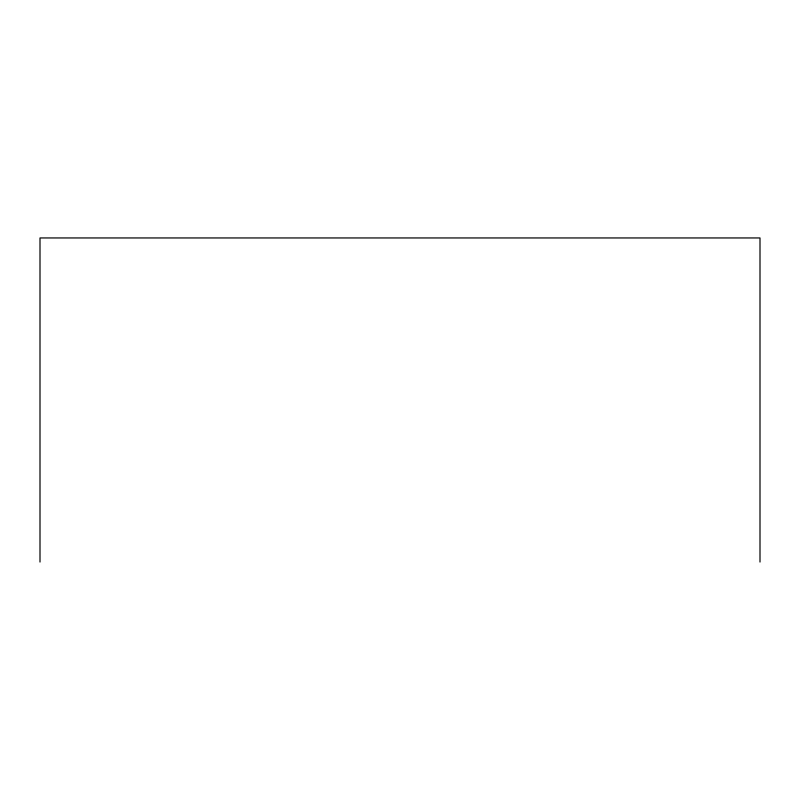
<?xml version="1.0" encoding="UTF-8"?>
<svg xmlns="http://www.w3.org/2000/svg" width="800" height="800" viewBox="0 0 800 800"><rect width="100%" height="100%" fill="white"/><g stroke="black" fill="none" stroke-linecap="round" stroke-linejoin="round"><path stroke-width="1.2" d="M760 562.05L760 237.95L40 237.95L40 562.05"/></g></svg>
